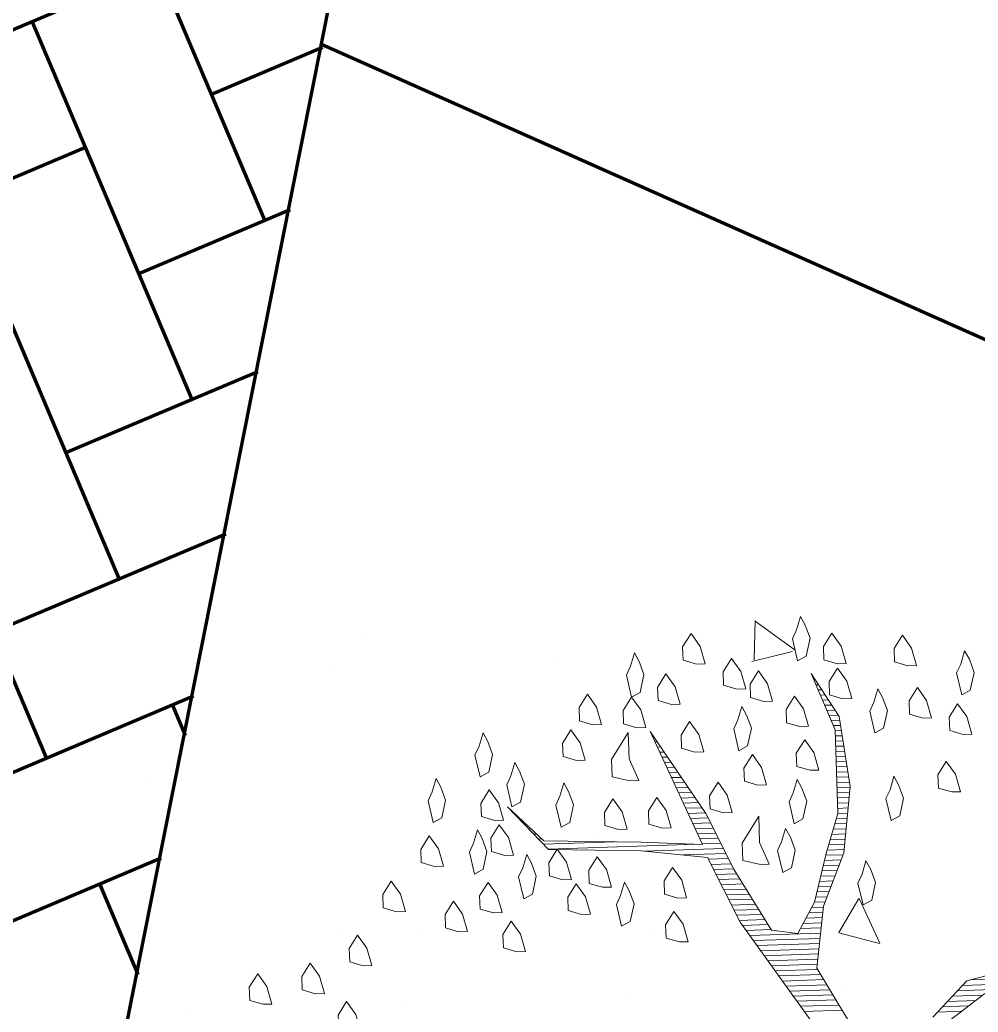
# Model space of a CAD drawing. Header units: millimetres. Extents: x 111 to 1506, y 14 to 566.
# Drawn here: x 217.772 to 219.06, y 171.559 to 172.894 of the extents above; entities that cross this region are included whole.
import ezdxf

# ---------------------------------------------------------------- set-up
doc = ezdxf.new("R2010")
doc.units = ezdxf.units.MM
doc.layers.add('ARBOLES', color=78, linetype='Continuous', lineweight=5)
doc.layers.add('G', color=254, linetype='Continuous', lineweight=5)

# ---------------------------------------------------------------- blocks, each defined once
blk = doc.blocks.new('*X16')
at = {"color": 0}
for p, q in [((17.5775, 17.92), (17.578, 17.92)), ((17.5814, 17.91), (17.584, 17.91)), ((17.5852, 17.9), (17.59, 17.9)), ((17.5891, 17.89), (17.596, 17.89)), ((17.5929, 17.88), (17.602, 17.88)), ((17.5967, 17.87), (17.608, 17.87)), ((17.6006, 17.86), (17.614, 17.86)), ((17.6044, 17.85), (17.62, 17.85)), ((17.6083, 17.84), (17.626, 17.84)), ((17.2621, 17.82), (17.2622, 17.82)), ((17.6121, 17.83), (17.6285, 17.83)), ((17.616, 17.82), (17.6298, 17.82)), ((17.2663, 17.81), (17.2685, 17.81)), ((17.2706, 17.8), (17.2748, 17.8)), ((17.6191, 17.81), (17.631, 17.81)), ((17.6191, 17.8), (17.6323, 17.8)), ((17.2748, 17.79), (17.2811, 17.79)), ((17.6191, 17.79), (17.6335, 17.79)), ((17.279, 17.78), (17.2874, 17.78)), ((17.2832, 17.77), (17.2937, 17.77)), ((17.6191, 17.78), (17.6348, 17.78)), ((17.6191, 17.77), (17.636, 17.77)), ((17.2875, 17.76), (17.3001, 17.76)), ((17.2917, 17.75), (17.3064, 17.75)), ((17.6191, 17.76), (17.6373, 17.76)), ((17.6191, 17.75), (17.6385, 17.75)), ((17.2959, 17.74), (17.3127, 17.74)), ((17.3002, 17.73), (17.319, 17.73)), ((17.6191, 17.74), (17.6398, 17.74)), ((17.6191, 17.73), (17.641, 17.73)), ((17.3044, 17.72), (17.3253, 17.72)), ((17.3086, 17.71), (17.3316, 17.71)), ((17.6191, 17.72), (17.6423, 17.72)), ((17.6191, 17.71), (17.6435, 17.71)), ((17.3129, 17.7), (17.3379, 17.7)), ((17.3171, 17.69), (17.3443, 17.69)), ((17.6191, 17.7), (17.6445, 17.7)), ((17.6191, 17.69), (17.6431, 17.69)), ((16.9852, 17.68), (16.9856, 17.68)), ((16.9942, 17.67), (16.9956, 17.67)), ((17.3213, 17.68), (17.3506, 17.68)), ((17.3256, 17.67), (17.3569, 17.67)), ((17.6191, 17.68), (17.6418, 17.68)), ((17.6191, 17.67), (17.6405, 17.67)), ((17.0032, 17.66), (17.0056, 17.66)), ((17.0122, 17.65), (17.0156, 17.65)), ((17.3298, 17.66), (17.3632, 17.66)), ((17.334, 17.65), (17.368, 17.65)), ((17.619, 17.65), (17.6378, 17.65)), ((17.6191, 17.66), (17.6391, 17.66)), ((17.0212, 17.64), (17.0256, 17.64)), ((17.0302, 17.63), (17.0356, 17.63)), ((17.3382, 17.64), (17.3727, 17.64)), ((17.3425, 17.63), (17.3773, 17.63)), ((17.6124, 17.63), (17.6351, 17.63)), ((17.6157, 17.64), (17.6365, 17.64)), ((17.0392, 17.62), (17.0456, 17.62)), ((17.0482, 17.61), (17.1861, 17.61)), ((17.3467, 17.62), (17.3819, 17.62)), ((17.3509, 17.61), (17.3865, 17.61)), ((17.6057, 17.61), (17.6325, 17.61)), ((17.6091, 17.62), (17.6338, 17.62)), ((17.0572, 17.6), (17.3444, 17.6)), ((17.2417, 17.59), (17.3957, 17.59)), ((17.3552, 17.6), (17.3911, 17.6)), ((17.5991, 17.59), (17.6298, 17.59)), ((17.6024, 17.6), (17.6311, 17.6)), ((17.3167, 17.58), (17.4003, 17.58)), ((17.3657, 17.57), (17.405, 17.57)), ((17.5926, 17.57), (17.6261, 17.57)), ((17.5957, 17.58), (17.6285, 17.58)), ((17.3704, 17.56), (17.4096, 17.56)), ((17.3751, 17.55), (17.4142, 17.55)), ((17.5872, 17.55), (17.6178, 17.55)), ((17.5899, 17.56), (17.6219, 17.56)), ((17.3797, 17.54), (17.4197, 17.54)), ((17.5844, 17.54), (17.6136, 17.54)), ((17.3844, 17.53), (17.4254, 17.53)), ((17.3891, 17.52), (17.4311, 17.52)), ((17.579, 17.52), (17.6053, 17.52)), ((17.5817, 17.53), (17.6094, 17.53)), ((17.3937, 17.51), (17.4369, 17.51)), ((17.3984, 17.5), (17.4426, 17.5)), ((17.5735, 17.5), (17.5969, 17.5)), ((17.5762, 17.51), (17.6011, 17.51)), ((17.4031, 17.49), (17.4483, 17.49)), ((17.4077, 17.48), (17.454, 17.48)), ((17.568, 17.48), (17.5886, 17.48)), ((17.5708, 17.49), (17.5928, 17.49)), ((17.4124, 17.47), (17.4597, 17.47)), ((17.4171, 17.46), (17.4654, 17.46)), ((17.5566, 17.46), (17.5834, 17.46)), ((17.5623, 17.47), (17.5849, 17.47)), ((17.4217, 17.45), (17.4711, 17.45)), ((17.4276, 17.44), (17.4769, 17.44)), ((17.5452, 17.44), (17.5806, 17.44)), ((17.5509, 17.45), (17.582, 17.45)), ((17.4343, 17.43), (17.4826, 17.43)), ((17.441, 17.42), (17.5777, 17.42)), ((17.5394, 17.43), (17.5792, 17.43)), ((17.4476, 17.41), (17.5763, 17.41)), ((17.4543, 17.4), (17.5749, 17.4)), ((17.461, 17.39), (17.5734, 17.39)), ((17.4676, 17.38), (17.572, 17.38)), ((17.4743, 17.37), (17.5706, 17.37)), ((17.481, 17.36), (17.5692, 17.36)), ((17.4876, 17.35), (17.5695, 17.35)), ((17.4943, 17.34), (17.5751, 17.34)), ((17.501, 17.33), (17.5807, 17.33)), ((17.5076, 17.32), (17.5862, 17.32)), ((17.8637, 17.32), (18.0288, 17.32)), ((17.5143, 17.31), (17.5918, 17.31)), ((17.8487, 17.31), (17.9816, 17.31)), ((17.521, 17.3), (17.5973, 17.3)), ((17.5276, 17.29), (17.6029, 17.29)), ((17.8287, 17.29), (17.887, 17.29)), ((17.8387, 17.3), (17.9283, 17.3)), ((17.5343, 17.28), (17.6084, 17.28)), ((17.541, 17.27), (17.614, 17.27)), ((17.8087, 17.27), (17.859, 17.27)), ((17.8187, 17.28), (17.873, 17.28)), ((17.7987, 17.26), (17.845, 17.26))]:
    blk.add_line(p, q, dxfattribs=at)
blk = doc.blocks.new('E1E')
at = {"layer": 'ARBOLES', "ltscale": 0.2}
for p, q in [((97.032, 58.1625), (97.032, 58.1625)), ((96.7075, 58.0206), (96.7075, 58.0206)), ((97.1546, 58.0293), (97.1546, 58.0293)), ((96.8535, 57.957), (96.8535, 57.957)), ((96.7329, 57.9133), (96.7329, 57.9133)), ((96.3831, 57.8787), (96.3831, 57.8787)), ((97.2321, 57.8433), (97.2321, 57.8433)), ((96.3808, 57.7588), (96.3808, 57.7588)), ((96.0586, 57.7367), (96.0586, 57.7367)), ((96.5308, 57.6837), (96.5308, 57.6837)), ((96.1011, 57.6524), (96.0338, 57.644)), ((96.0922, 57.5891), (96.1014, 57.6522)), ((96.5309, 57.6553), (96.5309, 57.6553)), ((96.0916, 57.5886), (96.0336, 57.6433)), ((97.0189, 57.5576), (97.0189, 57.5576)), ((96.9955, 57.5021), (96.9955, 57.5021)), ((96.6945, 57.4157), (96.6945, 57.4157)), ((96.4995, 57.3914), (96.4995, 57.3914)), ((96.3968, 57.2987), (96.3421, 57.2587)), ((96.4168, 57.2351), (96.3942, 57.2948)), ((96.37, 57.2738), (96.37, 57.2738)), ((96.2526, 57.2622), (96.2526, 57.2622)), ((96.4161, 57.2358), (96.3388, 57.2555))]:
    blk.add_line(p, q, dxfattribs=at)
for points in [[(95.6102, 58.0251), (95.6715, 58.1849), (95.7164, 58.1893), (95.7692, 58.0881), (95.8387, 58.0021), (95.9139, 57.9032), (95.9263, 57.8229), (95.9075, 57.76), (95.8454, 57.6544)], [(95.8274, 57.6074), (95.8801, 57.6465), (95.909, 57.7217)], [(95.9957, 57.8071), (96.1128, 57.719), (96.1404, 57.6221), (96.1426, 57.5296), (96.173, 57.4262), (96.2324, 57.3279), (96.3004, 57.2803), (96.2302, 57.3504), (96.1752, 57.4739), (96.1686, 57.5412), (96.1563, 57.6214), (96.162, 57.6785), (96.2039, 57.6894), (96.2965, 57.6215), (96.3732, 57.5543), (96.5063, 57.4655), (96.3594, 57.6027), (96.4534, 57.6368), (96.5994, 57.694), (96.6746, 57.6651), (96.5871, 57.7041), (96.4476, 57.6498), (96.3442, 57.6194), (96.2553, 57.6966), (96.0383, 57.8338)]]:
    blk.add_lwpolyline(points, dxfattribs=at)
for points in [[(96.7704, 58.0975), (96.7928, 58.0997), (96.8015, 58.0802), (96.7972, 58.0549), (96.7755, 58.0686), (96.7574, 58.0917)], [(96.9208, 58.1099), (96.9432, 58.1121), (96.9518, 58.0926), (96.9475, 58.0672), (96.9258, 58.081), (96.9077, 58.1041)], [(96.8485, 58.0621), (96.8709, 58.0643), (96.8796, 58.0448), (96.8753, 58.0195), (96.8536, 58.0332), (96.8355, 58.0563)], [(96.7943, 57.9912), (96.8167, 57.9934), (96.8254, 57.9739), (96.8211, 57.9486), (96.7994, 57.9623), (96.7813, 57.9854)], [(96.7771, 57.89), (96.7995, 57.8922), (96.8082, 57.8727), (96.8038, 57.8474), (96.7821, 57.8611), (96.764, 57.8842)], [(96.5725, 57.8769), (96.5949, 57.879), (96.6036, 57.8595), (96.5993, 57.8342), (96.5776, 57.848), (96.5595, 57.8711)], [(96.6715, 57.882), (96.6939, 57.8842), (96.7026, 57.8647), (96.6983, 57.8394), (96.6766, 57.8531), (96.6585, 57.8762)], [(96.6311, 57.8328), (96.6535, 57.835), (96.6622, 57.8155), (96.6578, 57.7902), (96.6362, 57.8039), (96.6181, 57.827)], [(96.6145, 57.7475), (96.6152, 57.7634), (96.5942, 57.793), (96.5841, 57.7807), (96.5892, 57.7518), (96.6044, 57.7352), (96.6167, 57.7251)], [(96.7475, 57.7989), (96.7699, 57.8011), (96.7786, 57.7816), (96.7743, 57.7563), (96.7526, 57.77), (96.7345, 57.7931)], [(96.4981, 57.7814), (96.5205, 57.7836), (96.5292, 57.7641), (96.5249, 57.7388), (96.5032, 57.7525), (96.4851, 57.7756)], [(96.7034, 57.7403), (96.7041, 57.7562), (96.6832, 57.7859), (96.673, 57.7736), (96.6781, 57.7446), (96.6933, 57.728), (96.7056, 57.7179)], [(96.3347, 57.7632), (96.3571, 57.7654), (96.3658, 57.7459), (96.3615, 57.7206), (96.3398, 57.7343), (96.3217, 57.7574)], [(96.4511, 57.7293), (96.4519, 57.7452), (96.4309, 57.7748), (96.4208, 57.7625), (96.4258, 57.7336), (96.441, 57.717), (96.4533, 57.7069)], [(96.483, 57.7279), (96.5054, 57.7301), (96.5141, 57.7106), (96.5097, 57.6853), (96.488, 57.699), (96.4699, 57.7221)], [(96.5473, 57.7409), (96.5697, 57.7431), (96.5784, 57.7236), (96.5741, 57.6983), (96.5524, 57.712), (96.5343, 57.7351)], [(96.6492, 57.7396), (96.6716, 57.7417), (96.6803, 57.7222), (96.676, 57.6969), (96.6543, 57.7107), (96.6362, 57.7338)], [(96.7967, 57.6883), (96.7974, 57.7042), (96.7764, 57.7339), (96.7663, 57.7216), (96.7714, 57.6927), (96.7866, 57.676), (96.7989, 57.6659)], [(96.3637, 57.6982), (96.3861, 57.7003), (96.3948, 57.6808), (96.3905, 57.6555), (96.3688, 57.6692), (96.3507, 57.6924)], [(96.6854, 57.6933), (96.7078, 57.6955), (96.7165, 57.676), (96.7122, 57.6507), (96.6905, 57.6644), (96.6724, 57.6875)], [(96.6023, 57.6174), (96.603, 57.6333), (96.582, 57.6629), (96.5719, 57.6506), (96.577, 57.6217), (96.5922, 57.6051), (96.6045, 57.595)], [(96.6883, 57.6167), (96.689, 57.6326), (96.6681, 57.6622), (96.6579, 57.6499), (96.663, 57.621), (96.6782, 57.6044), (96.6905, 57.5943)], [(96.4946, 57.6317), (96.517, 57.6339), (96.5257, 57.6144), (96.5214, 57.5891), (96.4997, 57.6028), (96.4816, 57.626)], [(96.7541, 57.5914), (96.7548, 57.6073), (96.7339, 57.637), (96.7237, 57.6247), (96.7288, 57.5958), (96.744, 57.5791), (96.7563, 57.569)], [(96.2604, 57.5976), (96.2893, 57.6027), (96.3009, 57.5767), (96.2923, 57.5261), (96.2749, 57.5651), (96.2474, 57.5918)], [(96.4295, 57.6028), (96.452, 57.605), (96.4606, 57.5855), (96.4563, 57.5602), (96.4346, 57.5739), (96.4165, 57.597)], [(96.1021, 57.5505), (96.1028, 57.5664), (96.0818, 57.596), (96.0717, 57.5837), (96.0768, 57.5548), (96.092, 57.5382), (96.1043, 57.5281)], [(96.2424, 57.5506), (96.2431, 57.5665), (96.2221, 57.5961), (96.212, 57.5838), (96.2171, 57.5549), (96.2322, 57.5383), (96.2445, 57.5282)], [(96.5069, 57.5515), (96.5358, 57.5566), (96.5474, 57.5306), (96.5388, 57.48), (96.5214, 57.519), (96.4939, 57.5457)], [(96.5995, 57.5537), (96.6219, 57.5559), (96.6306, 57.5364), (96.6262, 57.5111), (96.6045, 57.5248), (96.5865, 57.548)], [(96.3472, 57.5427), (96.3696, 57.5449), (96.3783, 57.5254), (96.374, 57.5001), (96.3523, 57.5138), (96.3342, 57.5369)], [(96.2547, 57.4704), (96.2554, 57.4863), (96.2344, 57.5159), (96.2243, 57.5036), (96.2294, 57.4747), (96.2446, 57.4581), (96.2569, 57.448)], [(96.5966, 57.4901), (96.619, 57.4923), (96.6277, 57.4728), (96.6234, 57.4475), (96.6017, 57.4612), (96.5836, 57.4843)], [(96.3125, 57.4805), (96.3349, 57.4827), (96.3436, 57.4632), (96.3393, 57.4379), (96.3176, 57.4516), (96.2995, 57.4747)], [(96.4268, 57.469), (96.4492, 57.4712), (96.4578, 57.4517), (96.4535, 57.4264), (96.4318, 57.4401), (96.4137, 57.4633)], [(96.5287, 57.4677), (96.5511, 57.4699), (96.5598, 57.4503), (96.5555, 57.425), (96.5338, 57.4388), (96.5157, 57.4619)], [(96.1116, 57.4067), (96.1123, 57.4226), (96.0913, 57.4522), (96.0812, 57.4399), (96.0863, 57.411), (96.1015, 57.3944), (96.1138, 57.3842)], [(96.382, 57.3946), (96.3827, 57.4105), (96.3617, 57.4401), (96.3516, 57.4278), (96.3567, 57.3989), (96.3719, 57.3823), (96.3842, 57.3721)], [(96.2432, 57.4263), (96.2656, 57.4285), (96.2743, 57.4089), (96.2699, 57.3836), (96.2482, 57.3974), (96.2302, 57.4205)], [(96.5757, 57.3795), (96.5764, 57.3954), (96.5555, 57.425), (96.5453, 57.4127), (96.5504, 57.3838), (96.5656, 57.3672), (96.5779, 57.3571)], [(96.4911, 57.412), (96.5135, 57.4142), (96.5222, 57.3947), (96.5179, 57.3694), (96.4962, 57.3831), (96.4781, 57.4062)], [(96.0177, 57.3726), (96.0401, 57.3748), (96.0488, 57.3553), (96.0444, 57.33), (96.0227, 57.3437), (96.0047, 57.3668)], [(96.2851, 57.367), (96.3075, 57.3692), (96.3162, 57.3497), (96.3119, 57.3244), (96.2902, 57.3381), (96.2721, 57.3612)], [(96.3545, 57.3512), (96.377, 57.3533), (96.3856, 57.3338), (96.3813, 57.3085), (96.3596, 57.3223), (96.3415, 57.3454)], [(96.4023, 57.349), (96.4247, 57.3512), (96.4334, 57.3317), (96.429, 57.3064), (96.4073, 57.3201), (96.3893, 57.3432)], [(96.1891, 57.2853), (96.1898, 57.3012), (96.1688, 57.3308), (96.1587, 57.3185), (96.1637, 57.2896), (96.1789, 57.273), (96.1912, 57.2629)], [(96.4782, 57.3361), (96.5006, 57.3383), (96.5093, 57.3187), (96.5049, 57.2934), (96.4833, 57.3072), (96.4652, 57.3303)], [(96.2375, 57.299), (96.2599, 57.3012), (96.2686, 57.2817), (96.2643, 57.2564), (96.2426, 57.2701), (96.2245, 57.2932)], [(96.0358, 57.2794), (96.0582, 57.2816), (96.0669, 57.262), (96.0626, 57.2367), (96.0409, 57.2505), (96.0228, 57.2736)], [(96.1059, 57.2794), (96.1283, 57.2816), (96.137, 57.2621), (96.1327, 57.2368), (96.111, 57.2505), (96.0929, 57.2736)], [(96.3489, 57.2239), (96.3496, 57.2398), (96.3286, 57.2695), (96.3185, 57.2572), (96.3236, 57.2282), (96.3387, 57.2116), (96.351, 57.2015)], [(96.2671, 57.2499), (96.2896, 57.2521), (96.2982, 57.2326), (96.2939, 57.2073), (96.2722, 57.221), (96.2541, 57.2441)], [(96.0821, 57.1753), (96.0829, 57.1912), (96.0619, 57.2208), (96.0518, 57.2085), (96.0568, 57.1796), (96.072, 57.163), (96.0843, 57.1529)], [(96.1602, 57.2101), (96.1826, 57.2122), (96.1913, 57.1927), (96.187, 57.1674), (96.1653, 57.1812), (96.1472, 57.2043)]]:
    blk.add_lwpolyline(points, close=True, dxfattribs=at)
at = {"layer": 'ARBOLES', "ltscale": 0.2, "xscale": 0.8372139817761642, "yscale": 0.8372139817761642, "zscale": 0.8372139817761642, "rotation": 204.0028523145856}
blk.add_blockref('*X16', (103.6395, 76.9735), dxfattribs=at)

msp = doc.modelspace()

# ---------------------------------------------------------------- linework, layer by layer
at = {"lineweight": 100, "ltscale": 1000}
msp.add_line((220.80817, 171.69019), (218.17746, 172.86045), dxfattribs=at)
for points in [[(215.98876, 161.8491), (221.75725, 190.87038)], [(215.98876, 161.8491), (221.75725, 190.87038)], [(216.07367, 161.74658), (215.98876, 161.8491), (221.75725, 190.87038), (229.32999, 183.12471), (216.07367, 161.74658)]]:
    msp.add_lwpolyline(points, dxfattribs=at)
at = {"layer": 'G', "linetype": 'Continuous', "lineweight": 100, "ltscale": 1000}
for p, q in [((218.10141, 172.62445), (217.88648, 173.13289)), ((217.44968, 172.74848), (217.95812, 172.96341)), ((218.00357, 172.38333), (217.78864, 172.89177)), ((218.02977, 172.79393), (218.17882, 172.85694)), ((217.35185, 172.50736), (217.86029, 172.72229)), ((217.90573, 172.14221), (217.69081, 172.65064)), ((217.93193, 172.55281), (218.13549, 172.63885)), ((217.83409, 172.31168), (218.09215, 172.42077)), ((217.8079, 171.90108), (217.59297, 172.40952)), ((217.73625, 172.07056), (218.04882, 172.20269)), ((217.63842, 171.82944), (218.00549, 171.98461)), ((217.9949, 171.93128), (217.97738, 171.97273)), ((217.54058, 171.58832), (217.96216, 171.76653)), ((217.93102, 171.60981), (217.87954, 171.7316))]:
    msp.add_line(p, q, dxfattribs=at)

# ---------------------------------------------------------------- block references
at = {"layer": 'ARBOLES', "color": 0, "xscale": 0.8310831642732954, "yscale": 0.8310831642732954, "zscale": 0.8310831642732954, "rotation": 157.9147716791316}
msp.add_blockref('E1E', (310.89596, 186.03497), dxfattribs=at)

doc.saveas('drawing.dxf')
